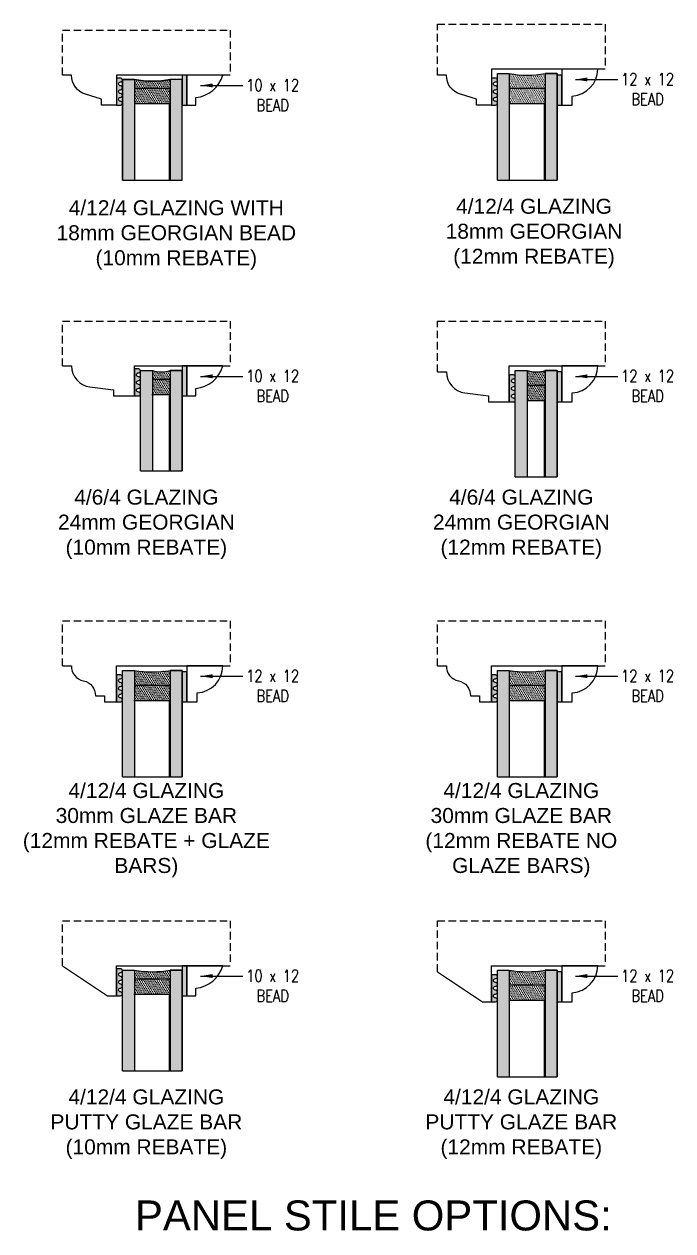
# Model space of a CAD drawing. Header units: millimetres. Extents: x 0 to 23312, y -3206 to 11448.
# Drawn here: x 3519.6 to 3736.2, y 10102.7 to 10505.2 of the extents above; entities that cross this region are included whole.
import ezdxf

# ---------------------------------------------------------------- set-up
doc = ezdxf.new("R2010")
doc.units = ezdxf.units.MM
doc.header["$LTSCALE"] = 10
doc.linetypes.add('HIDDEN', pattern=[0.375, 0.25, -0.125])
for name, color, linetype in [('02 - Notes & Text', 251, 'Continuous'), ('40 - Detail Outline', 142, 'Continuous'), ('41 - Detail', 7, 'Continuous')]:
    doc.layers.add(name, color=color, linetype=linetype)
doc.styles.add('1-2', font='romans.shx', dxfattribs={"width": 0.8, "height": 4})
doc.styles.add('1-20', font='romans.shx', dxfattribs={"width": 0.8, "height": 40})
doc.dimstyles.new('1-2', dxfattribs={"dimtxt": 4, "dimasz": 4, "dimexe": 4, "dimexo": 4, "dimgap": 4, "dimtad": 1, "dimdec": 0, "dimzin": 0, "dimdsep": 46, "dimtxsty": '1-2', "dimblk": 'OBLIQUE', "dimcen": 4, "dimdle": 4, "dimclrd": 251, "dimclre": 251, "dimclrt": 251, "dimadec": 0, "dimazin": 0, "dimtfac": 1, "dimtdec": 0, "dimtix": 1, "dimtmove": 1, "dimatfit": 3, "dimfxl": 1, "dimtolj": 1, "dimtzin": 0, "dimlwd": 25, "dimarcsym": 0})

# ---------------------------------------------------------------- blocks, each defined once
blk = doc.blocks.new('_Oblique')
at = {"color": 0, "linetype": 'ByBlock', "lineweight": -2}
blk.add_line((-0.5, -0.5), (0.5, 0.5), dxfattribs=at)

msp = doc.modelspace()

# ---------------------------------------------------------------- hatches: boundary and pattern name
at = {"layer": '41 - Detail'}
h = msp.add_hatch(color=253, dxfattribs=at)
edge = h.paths.add_edge_path()
edge.add_arc((3551.767611437346, 10483.94845284237), 0.6428571428696159, 270, 450)
edge.add_arc((3551.767611437346, 10485.2341671281), 0.642857142855064, 90, 270, ccw=False)
edge.add_arc((3551.767611437346, 10486.51988141381), 0.642857142855064, 270, 450)
edge.add_line((3551.767611437346, 10487.16273855666), (3550.410468580187, 10487.16273855666))
edge.add_line((3550.410468580187, 10487.16273855666), (3550.410468580187, 10478.16273855666))
edge.add_line((3550.410468580187, 10478.16273855666), (3551.767611437346, 10478.16273855666))
edge.add_arc((3551.767611437346, 10478.80559569952), 0.642857142855064, 270, 450)
edge.add_arc((3551.767611437346, 10480.09130998523), 0.642857142855064, 90, 270, ccw=False)
edge.add_arc((3551.767611437346, 10481.37702427094), 0.642857142855064, 270, 450)
edge.add_arc((3551.767611437346, 10482.66273855665), 0.642857142855064, 90, 270, ccw=False)
for points in [[(3572.410468580187, 10478.16273855669), (3573.910468580187, 10478.16273855669), (3573.910468580187, 10488.16273855669), (3572.410468580187, 10488.16273855669)], [(3675.559851269281, 10487.16273855666), (3675.559851269223, 10478.16273855666), (3676.916994126441, 10478.16273855666, 1), (3676.916994126441, 10479.44845284246, -1), (3676.916994126441, 10480.73416712814, 1), (3676.916994126441, 10482.01988141382, -1), (3676.916994126441, 10483.30559569962, 1), (3676.916994126441, 10484.5913099853, -1), (3676.916994126441, 10485.87702427098, 1), (3676.916994126441, 10487.16273855666)], [(3699.059851269281, 10488.16273855666), (3697.559851269281, 10488.16273855666), (3697.559851269281, 10478.16273855666), (3699.059851269223, 10478.16273855666)], [(3573.91046858007, 10391.16273855666), (3572.41046858007, 10391.16273855666), (3572.41046858007, 10381.16273855666), (3573.91046858007, 10381.16273855666)], [(3557.767611437172, 10388.87702427098, 1), (3557.767611437172, 10390.16273855666), (3556.41046858007, 10390.16273855666), (3556.41046858007, 10381.16273855666), (3557.767611437172, 10381.16273855666, 1), (3557.767611437172, 10382.44845284234, -1), (3557.767611437172, 10383.73416712814, 1), (3557.767611437172, 10385.01988141382, -1), (3557.767611437172, 10386.3055956995, 1), (3557.767611437172, 10387.5913099853, -1)], [(3681.55985126934, 10379.16273855666), (3682.916994126383, 10379.16273855666, 1), (3682.916994126383, 10380.44845284246, -1), (3682.916994126383, 10381.73416712814, 1), (3682.916994126383, 10383.01988141382, -1), (3682.916994126383, 10384.30559569962, 1), (3682.916994126383, 10385.5913099853, -1), (3682.916994126383, 10386.87702427098, 1), (3682.916994126383, 10388.16273855666), (3681.559851269281, 10388.16273855666)], [(3699.059851269223, 10389.16273855666), (3697.55985126934, 10389.16273855666), (3697.559851269223, 10379.16273855666), (3699.059851269223, 10379.16273855666)], [(3550.41046858007, 10279.16273855666), (3551.767611437172, 10279.16273855666, 1), (3551.767611437172, 10280.44845284234, -1), (3551.767611437172, 10281.73416712814, 1), (3551.767611437172, 10283.01988141382, -1), (3551.767611437172, 10284.3055956995, 1), (3551.767611437172, 10285.5913099853, -1), (3551.767611437172, 10286.87702427098, 1), (3551.767611437172, 10288.16273855666), (3550.410468580012, 10288.16273855666)], [(3573.91046858007, 10289.16273855666), (3572.41046858007, 10289.16273855666), (3572.41046858007, 10279.16273855666), (3573.910468580012, 10279.16273855666)], [(3676.916994126441, 10286.87702427098, 1), (3676.916994126441, 10288.16273855666), (3675.559851269223, 10288.16273855666), (3675.559851269223, 10279.16273855666), (3676.916994126441, 10279.16273855666, 1), (3676.916994126441, 10280.44845284246, -1), (3676.916994126441, 10281.73416712814, 1), (3676.916994126441, 10283.01988141382, -1), (3676.916994126441, 10284.30559569962, 1), (3676.916994126441, 10285.5913099853, -1)], [(3699.059851269281, 10289.16273855666), (3697.559851269281, 10289.16273855666), (3697.559851269281, 10279.16273855666), (3699.059851269223, 10279.16273855666)], [(3550.41046858007, 10181.16273855666), (3551.76761143723, 10181.16273855666, 1), (3551.76761143723, 10182.44845284234, -1), (3551.76761143723, 10183.73416712814, 1), (3551.76761143723, 10185.01988141382, -1), (3551.76761143723, 10186.3055956995, 1), (3551.76761143723, 10187.5913099853, -1), (3551.76761143723, 10188.87702427098, 1), (3551.76761143723, 10190.16273855666), (3550.410468580129, 10190.16273855666)], [(3573.91046858007, 10191.16273855666), (3572.41046858007, 10191.16273855666), (3572.41046858007, 10181.16273855666), (3573.91046858007, 10181.16273855666)], [(3675.559851269223, 10188.16273855666), (3675.559851269223, 10179.16273855666), (3676.916994126441, 10179.16273855666, 1), (3676.916994126441, 10180.44845284246, -1), (3676.916994126441, 10181.73416712814, 1), (3676.916994126441, 10183.01988141382, -1), (3676.916994126441, 10184.30559569962, 1), (3676.916994126441, 10185.5913099853, -1), (3676.916994126441, 10186.87702427098, 1), (3676.916994126441, 10188.16273855666)], [(3699.05985126934, 10189.16273855666), (3697.559851269281, 10189.16273855666), (3697.559851269281, 10179.16273855666), (3699.059851269223, 10179.16273855666)]]:
    msp.add_hatch(color=253, dxfattribs=at).paths.add_polyline_path(points)
h = msp.add_hatch(color=254, dxfattribs=at)
h.paths.add_polyline_path([(3697.559851269281, 10488.66273855666), (3693.559851269223, 10488.66273855666), (3693.55985126934, 10453.16273855678), (3697.559851269223, 10453.16273855678)])
h.paths.add_polyline_path([(3681.559851269281, 10483.66273855666), (3681.559851269223, 10478.66273855666), (3693.559851269223, 10478.66273855666), (3693.559851269398, 10483.66273855666)])
h.paths.add_polyline_path([(3681.559851269281, 10488.66273855666), (3681.55985126934, 10483.66273855666), (3693.559851269281, 10483.66273855666), (3693.559851269281, 10488.66273855667, -0.08333333333319162)])
h.paths.add_polyline_path([(3681.559851269223, 10488.66273855666), (3677.559851269281, 10488.66273855666), (3677.559851269281, 10453.16273855678), (3681.55985126934, 10453.16273855678)])
h = msp.add_hatch(dxfattribs=at)
h.set_pattern_fill('DOTS', color=251, scale=0.4, angle=-60.00000000000001, style=0)
h.set_pattern_definition([(299.9999999999999, (3681.559851269281, 10478.66273855666), (0.7086761314031186, 0.04253693429844063), [0, -0.635])])
h.paths.add_polyline_path([(3681.559851269223, 10483.66273855666), (3681.559851269223, 10478.66273855666), (3693.559851269223, 10478.66273855666), (3693.559851269398, 10483.66273855666)])
h.paths.add_polyline_path([(3693.559851269281, 10483.66273855666), (3693.559851269281, 10488.66273855667, -0.08333333333319162), (3681.559851269281, 10488.66273855667), (3681.559851269281, 10483.66273855666)])
h = msp.add_hatch(color=254, dxfattribs=at)
h.paths.add_polyline_path([(3568.410468580187, 10483.66273855666), (3556.410468580187, 10483.66273855666), (3556.410468580187, 10486.66273855666, 0.08333333333333724), (3568.410468580187, 10486.66273855666)])
h.paths.add_polyline_path([(3568.410468580187, 10478.66273855666), (3556.410468580187, 10478.66273855666), (3556.410468580187, 10483.66273855666), (3568.410468580187, 10483.66273855666)])
h.paths.add_polyline_path([(3568.410468580187, 10453.16273855666), (3572.410468580129, 10453.16273855666), (3572.410468580187, 10486.66273855666), (3568.410468580187, 10486.66273855666)])
h.paths.add_polyline_path([(3552.410468580245, 10453.16273855666), (3556.410468580187, 10453.16273855666), (3556.410468580187, 10486.66273855666), (3552.410468580187, 10486.66273855666)])
h = msp.add_hatch(dxfattribs=at)
h.set_pattern_fill('DOTS', color=251, scale=0.4, angle=-60.00000000000001, style=0)
h.set_pattern_definition([(299.9999999999999, (-10321.04418165715, 43303.40357485014), (0.7086761314031186, 0.0425369342984405), [0, -0.635])])
h.paths.add_polyline_path([(3568.410468580187, 10483.66273855665), (3568.410468580187, 10486.66273855666, -0.08333333333335005), (3556.410468580187, 10486.66273855666), (3556.410468580187, 10483.66273855666)])
h.paths.add_polyline_path([(3556.410468580187, 10483.66273855665), (3556.410468580187, 10478.66273855666), (3568.410468580187, 10478.66273855666), (3568.410468580187, 10483.66273855666)])
h = msp.add_hatch(color=254, dxfattribs=at)
h.paths.add_polyline_path([(3568.410468580129, 10356.16273855666), (3572.410468580012, 10356.16273855666), (3572.41046858007, 10389.66273855666), (3568.41046858007, 10389.66273855666)])
h.paths.add_polyline_path([(3562.410468580012, 10386.66273855666), (3562.41046858007, 10381.66273855666), (3568.410468580012, 10381.66273855666), (3568.41046858007, 10386.66273855666)])
h.paths.add_polyline_path([(3568.41046858007, 10386.66273855666), (3568.41046858007, 10389.66273855666, -0.1666666666656318), (3562.41046858007, 10389.66273855666), (3562.41046858007, 10386.66273855666)])
h.paths.add_polyline_path([(3558.41046858007, 10356.16273855666), (3562.41046858007, 10356.16273855666), (3562.410468580012, 10389.66273855666), (3558.41046858007, 10389.66273855666)])
h = msp.add_hatch(dxfattribs=at)
h.set_pattern_fill('DOTS', color=251, scale=0.4, angle=-60.00000000000001, style=0)
h.set_pattern_definition([(299.9999999999999, (3562.410468580012, 10381.66273855666), (0.7086761314031186, 0.04253693429844063), [0, -0.635])])
h.paths.add_polyline_path([(3562.410468580012, 10386.66273855666), (3562.410468580129, 10381.66273855666), (3568.410468580012, 10381.66273855666), (3568.41046858007, 10386.66273855666)])
h.paths.add_polyline_path([(3568.41046858007, 10386.66273855666), (3568.41046858007, 10389.66273855666, -0.1666666666656318), (3562.41046858007, 10389.66273855666), (3562.41046858007, 10386.66273855666)])
h = msp.add_hatch(color=254, dxfattribs=at)
h.paths.add_polyline_path([(3687.559851269281, 10389.66273855666), (3683.55985126934, 10389.66273855666), (3683.55985126934, 10354.16273855678), (3687.55985126934, 10354.16273855678)])
h.paths.add_polyline_path([(3687.559851269223, 10384.66273855666), (3687.559851269281, 10379.66273855666), (3693.559851269223, 10379.66273855666), (3693.559851269281, 10384.66273855666)])
h.paths.add_polyline_path([(3693.559851269223, 10384.66273855666), (3693.559851269281, 10389.66273855666, -0.1666666666656318), (3687.559851269281, 10389.66273855666), (3687.55985126934, 10384.66273855666)])
h.paths.add_polyline_path([(3693.559851269223, 10354.16273855678), (3697.559851269281, 10354.16273855678), (3697.559851269281, 10389.66273855666), (3693.559851269223, 10389.66273855666)])
h = msp.add_hatch(dxfattribs=at)
h.set_pattern_fill('DOTS', color=251, scale=0.4, angle=-60.00000000000001, style=0)
h.set_pattern_definition([(299.9999999999999, (3687.559851269281, 10379.66273855666), (0.7086761314031186, 0.04253693429844063), [0, -0.635])])
h.paths.add_polyline_path([(3687.559851269281, 10384.66273855666), (3687.559851269223, 10379.66273855666), (3693.559851269223, 10379.66273855666), (3693.559851269281, 10384.66273855666)])
h.paths.add_polyline_path([(3693.559851269223, 10384.66273855666), (3693.559851269281, 10389.66273855666, -0.1666666666656318), (3687.559851269281, 10389.66273855666), (3687.55985126934, 10384.66273855666)])
h = msp.add_hatch(color=254, dxfattribs=at)
h.paths.add_polyline_path([(3568.41046858007, 10254.16273855666), (3572.41046858007, 10254.16273855666), (3572.41046858007, 10289.66273855666), (3568.41046858007, 10289.66273855666)])
h.paths.add_polyline_path([(3556.41046858007, 10284.66273855666), (3556.410468580012, 10279.66273855666), (3568.410468580012, 10279.66273855666), (3568.410468580012, 10284.66273855666)])
h.paths.add_polyline_path([(3556.41046858007, 10289.66273855667), (3556.41046858007, 10284.66273855666), (3568.41046858007, 10284.66273855666), (3568.41046858007, 10289.66273855667, -0.08333333333319162)])
h.paths.add_polyline_path([(3552.41046858007, 10254.16273855666), (3556.41046858007, 10254.16273855666), (3556.41046858007, 10289.66273855666), (3552.41046858007, 10289.66273855666)])
h = msp.add_hatch(dxfattribs=at)
h.set_pattern_fill('DOTS', color=251, scale=0.4, angle=-60.00000000000001, style=0)
h.set_pattern_definition([(299.9999999999999, (3556.410468580012, 10279.66273855666), (0.7086761314031186, 0.04253693429844063), [0, -0.635])])
h.paths.add_polyline_path([(3568.41046858007, 10279.66273855666), (3568.410468580012, 10284.66273855666), (3556.41046858007, 10284.66273855666), (3556.410468580012, 10279.66273855666)])
h.paths.add_polyline_path([(3568.41046858007, 10284.66273855666), (3568.41046858007, 10289.66273855667, -0.08333333333319162), (3556.41046858007, 10289.66273855667), (3556.41046858007, 10284.66273855666)])
h = msp.add_hatch(color=254, dxfattribs=at)
h.paths.add_polyline_path([(3693.559851269281, 10254.16273855678), (3697.559851269281, 10254.16273855678), (3697.559851269281, 10289.66273855666), (3693.559851269223, 10289.66273855666)])
h.paths.add_polyline_path([(3681.559851269281, 10284.66273855666), (3681.559851269223, 10279.66273855666), (3693.559851269223, 10279.66273855666), (3693.559851269223, 10284.66273855666)])
h.paths.add_polyline_path([(3693.559851269281, 10284.66273855666), (3693.559851269281, 10289.66273855667, -0.08333333333319162), (3681.559851269281, 10289.66273855667), (3681.559851269281, 10284.66273855666)])
h.paths.add_polyline_path([(3681.55985126934, 10289.66273855666), (3677.559851269281, 10289.66273855666), (3677.559851269281, 10254.16273855678), (3681.55985126934, 10254.16273855678)])
h = msp.add_hatch(dxfattribs=at)
h.set_pattern_fill('DOTS', color=251, scale=0.4, angle=-60.00000000000001, style=0)
h.set_pattern_definition([(299.9999999999999, (3681.559851269281, 10279.66273855666), (0.7086761314031186, 0.04253693429844063), [0, -0.635])])
h.paths.add_polyline_path([(3693.559851269223, 10279.66273855666), (3693.559851269223, 10284.66273855666), (3681.559851269281, 10284.66273855666), (3681.559851269223, 10279.66273855666)])
h.paths.add_polyline_path([(3693.559851269223, 10284.66273855666), (3693.559851269281, 10289.66273855667, -0.08333333333319162), (3681.559851269281, 10289.66273855667), (3681.559851269281, 10284.66273855666)])
h = msp.add_hatch(color=254, dxfattribs=at)
h.paths.add_polyline_path([(3556.410468580129, 10189.66273855666), (3552.410468580012, 10189.66273855666), (3552.41046858007, 10156.16273855666), (3556.410468579954, 10156.16273855666)])
h.paths.add_polyline_path([(3556.41046858007, 10186.66273855666), (3556.41046858007, 10181.66273855666), (3568.41046858007, 10181.66273855666), (3568.41046858007, 10186.66273855666)])
h.paths.add_polyline_path([(3556.41046858007, 10189.66273855667), (3556.41046858007, 10186.66273855666), (3568.410468580012, 10186.66273855666), (3568.41046858007, 10189.66273855667, -0.0833333333332218)])
h.paths.add_polyline_path([(3572.410468580129, 10189.66273855666), (3568.410468580012, 10189.66273855666), (3568.41046858007, 10156.16273855666), (3572.410468580012, 10156.16273855666)])
h = msp.add_hatch(dxfattribs=at)
h.set_pattern_fill('DOTS', color=251, scale=0.4, angle=-60.00000000000001, style=0)
h.set_pattern_definition([(299.9999999999999, (3556.41046858007, 10181.66273855666), (0.7086761314031186, 0.04253693429844063), [0, -0.635])])
h.paths.add_polyline_path([(3568.41046858007, 10181.66273855666), (3568.41046858007, 10186.66273855666), (3556.41046858007, 10186.66273855666), (3556.41046858007, 10181.66273855666)])
h.paths.add_polyline_path([(3568.41046858007, 10186.66273855666), (3568.41046858007, 10189.66273855667, -0.0833333333332218), (3556.41046858007, 10189.66273855667), (3556.41046858007, 10186.66273855666)])
h = msp.add_hatch(color=254, dxfattribs=at)
h.paths.add_polyline_path([(3677.559851269223, 10154.16273855678), (3681.559851269281, 10154.16273855678), (3681.55985126934, 10189.66273855666), (3677.559851269281, 10189.66273855666)])
h.paths.add_polyline_path([(3681.559851269223, 10184.66273855666), (3681.559851269281, 10179.66273855666), (3693.559851269223, 10179.66273855666), (3693.559851269281, 10184.66273855666)])
h.paths.add_polyline_path([(3693.559851269165, 10184.66273855666), (3693.559851269281, 10189.66273855667, -0.08333333333319162), (3681.559851269281, 10189.66273855667), (3681.559851269281, 10184.66273855666)])
h.paths.add_polyline_path([(3693.559851269281, 10154.16273855678), (3697.559851269281, 10154.16273855678), (3697.559851269281, 10189.66273855666), (3693.559851269223, 10189.66273855666)])
h = msp.add_hatch(dxfattribs=at)
h.set_pattern_fill('DOTS', color=251, scale=0.4, angle=-60.00000000000001, style=0)
h.set_pattern_definition([(299.9999999999999, (3681.559851269223, 10179.66273855666), (0.7086761314031186, 0.04253693429844063), [0, -0.635])])
h.paths.add_polyline_path([(3681.559851269223, 10184.66273855666), (3681.559851269281, 10179.66273855666), (3693.559851269223, 10179.66273855666), (3693.559851269281, 10184.66273855666)])
h.paths.add_polyline_path([(3681.559851269281, 10189.66273855667), (3681.559851269281, 10184.66273855666), (3693.559851269223, 10184.66273855666), (3693.559851269281, 10189.66273855667, -0.08333333333319162)])

# ---------------------------------------------------------------- linework, layer by layer
at = {"color": 252}
for p, q in [((3558.41046858007, 10356.16273855666), (3572.41046858007, 10356.16273855666)), ((3683.559851269281, 10354.16273855678), (3697.559851269281, 10354.16273855678)), ((3552.41046858007, 10254.16273855666), (3572.41046858007, 10254.16273855666)), ((3677.559851269281, 10254.16273855678), (3697.559851269281, 10254.16273855678)), ((3552.41046858007, 10156.16273855666), (3572.41046858007, 10156.16273855666)), ((3677.559851269281, 10154.16273855678), (3697.559851269281, 10154.16273855678))]:
    msp.add_line(p, q, dxfattribs=at)
for points in [[(3551.767611437346, 10483.3055956995), (3551.767611437346, 10483.3055956995, 1), (3551.767611437346, 10484.59130998524), (3551.767611437346, 10484.59130998524, -0.9999999999999997), (3551.767611437346, 10485.87702427095), (3551.767611437346, 10485.87702427095, 1), (3551.767611437346, 10487.16273855666), (3550.410468580187, 10487.16273855666), (3550.410468580187, 10478.16273855666), (3551.767611437346, 10478.16273855666, 0.9999999999999999), (3551.767611437346, 10479.44845284237), (3551.767611437346, 10479.44845284237, -0.9999999999999999), (3551.767611437346, 10480.73416712808), (3551.767611437346, 10480.73416712808, 1), (3551.767611437346, 10482.01988141379), (3551.767611437346, 10482.01988141379, -0.9999999999999997)], [(3676.916994126441, 10483.30559569962), (3676.916994126441, 10483.30559569962, 1), (3676.916994126441, 10484.5913099853), (3676.916994126441, 10484.5913099853, -0.9999999999999997), (3676.916994126441, 10485.87702427098), (3676.916994126441, 10485.87702427098, 1), (3676.916994126441, 10487.16273855666), (3675.559851269281, 10487.16273855666), (3675.559851269281, 10478.16273855666), (3676.916994126441, 10478.16273855666, 0.9999999999999999), (3676.916994126441, 10479.44845284246), (3676.916994126441, 10479.44845284246, -0.9999999999999999), (3676.916994126441, 10480.73416712814), (3676.916994126441, 10480.73416712814, 1), (3676.916994126441, 10482.01988141382), (3676.916994126441, 10482.01988141382, -0.9999999999999997)], [(3557.767611437172, 10386.3055956995), (3557.767611437172, 10386.3055956995, 1), (3557.767611437172, 10387.5913099853), (3557.767611437172, 10387.5913099853, -0.9999999999999997), (3557.767611437172, 10388.87702427098), (3557.767611437172, 10388.87702427098, 1), (3557.767611437172, 10390.16273855666), (3556.41046858007, 10390.16273855666), (3556.41046858007, 10381.16273855666), (3557.767611437172, 10381.16273855666, 0.9999999999999999), (3557.767611437172, 10382.44845284234), (3557.767611437172, 10382.44845284234, -0.9999999999999999), (3557.767611437172, 10383.73416712814), (3557.767611437172, 10383.73416712814, 1), (3557.767611437172, 10385.01988141382), (3557.767611437172, 10385.01988141382, -0.9999999999999997)], [(3682.916994126383, 10384.30559569962), (3682.916994126383, 10384.30559569962, 1), (3682.916994126383, 10385.5913099853), (3682.916994126383, 10385.5913099853, -0.9999999999999997), (3682.916994126383, 10386.87702427098), (3682.916994126383, 10386.87702427098, 1), (3682.916994126383, 10388.16273855666), (3681.559851269281, 10388.16273855666), (3681.559851269281, 10379.16273855666), (3682.916994126383, 10379.16273855666, 0.9999999999999999), (3682.916994126383, 10380.44845284246), (3682.916994126383, 10380.44845284246, -0.9999999999999999), (3682.916994126383, 10381.73416712814), (3682.916994126383, 10381.73416712814, 1), (3682.916994126383, 10383.01988141382), (3682.916994126383, 10383.01988141382, -0.9999999999999997)], [(3551.767611437172, 10284.3055956995), (3551.767611437172, 10284.3055956995, 1), (3551.767611437172, 10285.5913099853), (3551.767611437172, 10285.5913099853, -0.9999999999999997), (3551.767611437172, 10286.87702427098), (3551.767611437172, 10286.87702427098, 1), (3551.767611437172, 10288.16273855666), (3550.41046858007, 10288.16273855666), (3550.41046858007, 10279.16273855666), (3551.767611437172, 10279.16273855666, 0.9999999999999999), (3551.767611437172, 10280.44845284234), (3551.767611437172, 10280.44845284234, -0.9999999999999999), (3551.767611437172, 10281.73416712814), (3551.767611437172, 10281.73416712814, 1), (3551.767611437172, 10283.01988141382), (3551.767611437172, 10283.01988141382, -0.9999999999999997)], [(3676.916994126441, 10284.30559569962), (3676.916994126441, 10284.30559569962, 1), (3676.916994126441, 10285.5913099853), (3676.916994126441, 10285.5913099853, -0.9999999999999997), (3676.916994126441, 10286.87702427098), (3676.916994126441, 10286.87702427098, 1), (3676.916994126441, 10288.16273855666), (3675.559851269281, 10288.16273855666), (3675.559851269281, 10279.16273855666), (3676.916994126441, 10279.16273855666, 0.9999999999999999), (3676.916994126441, 10280.44845284246), (3676.916994126441, 10280.44845284246, -0.9999999999999999), (3676.916994126441, 10281.73416712814), (3676.916994126441, 10281.73416712814, 1), (3676.916994126441, 10283.01988141382), (3676.916994126441, 10283.01988141382, -0.9999999999999997)], [(3551.76761143723, 10186.3055956995), (3551.76761143723, 10186.3055956995, 1), (3551.76761143723, 10187.5913099853), (3551.76761143723, 10187.5913099853, -0.9999999999999997), (3551.76761143723, 10188.87702427098), (3551.76761143723, 10188.87702427098, 1), (3551.76761143723, 10190.16273855666), (3550.41046858007, 10190.16273855666), (3550.41046858007, 10181.16273855666), (3551.76761143723, 10181.16273855666, 0.9999999999999999), (3551.76761143723, 10182.44845284234), (3551.76761143723, 10182.44845284234, -0.9999999999999999), (3551.76761143723, 10183.73416712814), (3551.76761143723, 10183.73416712814, 1), (3551.76761143723, 10185.01988141382), (3551.76761143723, 10185.01988141382, -0.9999999999999997)], [(3676.916994126441, 10184.30559569962), (3676.916994126441, 10184.30559569962, 1), (3676.916994126441, 10185.5913099853), (3676.916994126441, 10185.5913099853, -0.9999999999999997), (3676.916994126441, 10186.87702427098), (3676.916994126441, 10186.87702427098, 1), (3676.916994126441, 10188.16273855666), (3675.559851269281, 10188.16273855666), (3675.559851269281, 10179.16273855666), (3676.916994126441, 10179.16273855666, 0.9999999999999999), (3676.916994126441, 10180.44845284246), (3676.916994126441, 10180.44845284246, -0.9999999999999999), (3676.916994126441, 10181.73416712814), (3676.916994126441, 10181.73416712814, 1), (3676.916994126441, 10183.01988141382), (3676.916994126441, 10183.01988141382, -0.9999999999999997)]]:
    msp.add_lwpolyline(points, format="xyb", close=True, dxfattribs=at)
for points in [[(3572.410468580187, 10488.16273855669), (3572.410468580187, 10478.16273855669), (3573.910468580187, 10478.16273855669), (3573.910468580187, 10488.16273855669)], [(3697.559851269281, 10488.16273855666), (3697.559851269281, 10478.16273855666), (3699.059851269281, 10478.16273855666), (3699.059851269281, 10488.16273855666)], [(3556.410468580187, 10478.66273855666), (3568.410468580187, 10478.66273855666), (3568.410468580187, 10483.66273855666), (3556.410468580187, 10483.66273855666)], [(3681.559851269281, 10478.66273855666), (3693.559851269281, 10478.66273855666), (3693.559851269281, 10483.66273855666), (3681.559851269281, 10483.66273855666)], [(3572.41046858007, 10391.16273855666), (3572.41046858007, 10381.16273855666), (3573.91046858007, 10381.16273855666), (3573.91046858007, 10391.16273855666)], [(3562.41046858007, 10381.66273855666), (3568.41046858007, 10381.66273855666), (3568.41046858007, 10386.66273855666), (3562.41046858007, 10386.66273855666)], [(3697.559851269281, 10389.16273855666), (3697.559851269281, 10379.16273855666), (3699.059851269281, 10379.16273855666), (3699.059851269281, 10389.16273855666)], [(3687.559851269281, 10379.66273855666), (3693.559851269281, 10379.66273855666), (3693.559851269281, 10384.66273855666), (3687.559851269281, 10384.66273855666)], [(3572.41046858007, 10289.16273855666), (3572.41046858007, 10279.16273855666), (3573.91046858007, 10279.16273855666), (3573.91046858007, 10289.16273855666)], [(3697.559851269281, 10289.16273855666), (3697.559851269281, 10279.16273855666), (3699.059851269281, 10279.16273855666), (3699.059851269281, 10289.16273855666)], [(3556.41046858007, 10279.66273855666), (3568.41046858007, 10279.66273855666), (3568.41046858007, 10284.66273855666), (3556.41046858007, 10284.66273855666)], [(3681.559851269281, 10279.66273855666), (3693.559851269281, 10279.66273855666), (3693.559851269281, 10284.66273855666), (3681.559851269281, 10284.66273855666)], [(3572.41046858007, 10191.16273855666), (3572.41046858007, 10181.16273855666), (3573.91046858007, 10181.16273855666), (3573.91046858007, 10191.16273855666)], [(3556.41046858007, 10181.66273855666), (3568.41046858007, 10181.66273855666), (3568.41046858007, 10186.66273855666), (3556.41046858007, 10186.66273855666)], [(3697.559851269281, 10189.16273855666), (3697.559851269281, 10179.16273855666), (3699.059851269281, 10179.16273855666), (3699.059851269281, 10189.16273855666)], [(3681.559851269281, 10179.66273855666), (3693.559851269281, 10179.66273855666), (3693.559851269281, 10184.66273855666), (3681.559851269281, 10184.66273855666)]]:
    msp.add_lwpolyline(points, close=True, dxfattribs=at)
for points in [[(3677.559851269281, 10453.16273855678), (3677.559851269281, 10488.66273855666), (3681.559851269281, 10488.66273855666), (3681.559851269281, 10453.16273855678)], [(3697.559851269281, 10453.16273855678), (3697.559851269281, 10488.66273855666), (3693.559851269281, 10488.66273855666), (3693.559851269281, 10453.16273855678)], [(3552.410468580187, 10453.16273855665), (3552.410468580187, 10486.66273855666), (3556.410468580187, 10486.66273855666), (3556.410468580187, 10453.16273855665)], [(3572.410468580187, 10453.16273855665), (3572.410468580187, 10486.66273855666), (3568.410468580187, 10486.66273855666), (3568.410468580187, 10453.16273855665)], [(3558.41046858007, 10356.16273855666), (3558.41046858007, 10389.66273855666), (3562.41046858007, 10389.66273855666), (3562.41046858007, 10356.16273855666)], [(3572.41046858007, 10356.16273855666), (3572.41046858007, 10389.66273855666), (3568.41046858007, 10389.66273855666), (3568.41046858007, 10356.16273855666)], [(3683.559851269281, 10354.16273855678), (3683.559851269281, 10389.66273855666), (3687.559851269281, 10389.66273855666), (3687.559851269281, 10354.16273855678)], [(3697.559851269281, 10354.16273855678), (3697.559851269281, 10389.66273855666), (3693.559851269281, 10389.66273855666), (3693.559851269281, 10354.16273855678)], [(3552.41046858007, 10254.16273855666), (3552.41046858007, 10289.66273855666), (3556.41046858007, 10289.66273855666), (3556.41046858007, 10254.16273855666)], [(3572.41046858007, 10254.16273855666), (3572.41046858007, 10289.66273855666), (3568.41046858007, 10289.66273855666), (3568.41046858007, 10254.16273855666)], [(3677.559851269281, 10254.16273855678), (3677.559851269281, 10289.66273855666), (3681.559851269281, 10289.66273855666), (3681.559851269281, 10254.16273855678)], [(3697.559851269281, 10254.16273855678), (3697.559851269281, 10289.66273855666), (3693.559851269281, 10289.66273855666), (3693.559851269281, 10254.16273855678)], [(3552.41046858007, 10156.16273855666), (3552.41046858007, 10189.66273855666), (3556.41046858007, 10189.66273855666), (3556.41046858007, 10156.16273855666)], [(3572.41046858007, 10156.16273855666), (3572.41046858007, 10189.66273855666), (3568.41046858007, 10189.66273855666), (3568.41046858007, 10156.16273855666)], [(3677.559851269281, 10154.16273855678), (3677.559851269281, 10189.66273855666), (3681.559851269281, 10189.66273855666), (3681.559851269281, 10154.16273855678)], [(3697.559851269281, 10154.16273855678), (3697.559851269281, 10189.66273855666), (3693.559851269281, 10189.66273855666), (3693.559851269281, 10154.16273855678)]]:
    msp.add_lwpolyline(points, dxfattribs=at)
msp.add_lwpolyline([(3572.410468580187, 10453.16273855665), (3572.410468580187, 10486.66273855666), (3568.410468580187, 10486.66273855666, -0.08333333333333724), (3556.410468580187, 10486.66273855666), (3552.410468580187, 10486.66273855666), (3552.410468580187, 10453.16273855665)], format="xyb")
for centre, radius, start, end in [((3687.559851269281, 10524.41273855666), 36.24999999998916, 260.4727166205287, 279.5272833794712), ((3562.410468580187, 10522.41273855666), 36.24999999998916, 260.4727166171791, 279.5272833828208), ((3565.41046858007, 10398.41273855666), 9.25000000000344, 251.0753555841946, 288.9246444158055), ((3690.559851269281, 10398.41273855666), 9.249999999996412, 251.0753555841946, 288.9246444158055), ((3562.41046858007, 10325.41273855666), 36.24999999998916, 260.4727166205287, 279.5272833794712), ((3687.559851269281, 10325.41273855666), 36.24999999998916, 260.4727166205287, 279.5272833794712), ((3562.41046858007, 10225.41273855666), 36.24999999998916, 260.4727166205287, 279.5272833794712), ((3687.559851269281, 10225.41273855666), 36.24999999998916, 260.4727166205287, 279.5272833794712)]:
    msp.add_arc(centre, radius, start, end, dxfattribs=at)
at = {"layer": '40 - Detail Outline', "color": 251}
msp.add_line((3552.410468580187, 10453.16273855665), (3572.410468580187, 10453.16273855665), dxfattribs=at)
at = {"layer": '40 - Detail Outline', "color": 251, "linetype": 'HIDDEN'}
for points in [[(3532.410468580012, 10488.16273855669), (3532.410468580012, 10503.16273855669), (3588.410468580012, 10503.16273855669), (3588.410468580012, 10488.16273855669)], [(3657.559851269281, 10488.16273855678), (3657.559851269281, 10505.16273855678), (3713.559851269281, 10505.16273855678), (3713.559851269281, 10490.16273855678)], [(3532.41046858007, 10391.16273855666), (3532.41046858007, 10406.16273855666), (3588.41046858007, 10406.16273855666), (3588.41046858007, 10391.16273855666)], [(3657.559851269281, 10389.16273855666), (3657.559851269281, 10406.16273855666), (3713.559851269281, 10406.16273855666), (3713.559851269281, 10391.16273855666)], [(3532.41046858007, 10291.16273855666), (3532.41046858007, 10306.16273855666), (3588.41046858007, 10306.16273855666), (3588.41046858007, 10291.16273855666)], [(3657.559851269281, 10291.16273855666), (3657.559851269281, 10306.16273855666), (3713.559851269281, 10306.16273855666), (3713.559851269281, 10291.16273855666)], [(3532.41046858007, 10191.16273855666), (3532.41046858007, 10206.16273855666), (3588.41046858007, 10206.16273855666), (3588.41046858007, 10191.16273855666)], [(3657.559851269281, 10189.16273855666), (3657.559851269281, 10206.16273855666), (3713.559851269281, 10206.16273855666), (3713.559851269281, 10191.16273855666)]]:
    msp.add_lwpolyline(points, dxfattribs=at)
at = {"layer": '40 - Detail Outline'}
for points in [[(3588.410468580187, 10488.16273855669), (3550.410468580187, 10488.16273855666), (3550.410468580187, 10478.16273855666), (3545.410468580187, 10478.16273855666), (3545.410468580187, 10480.16273855669), (3540.137699032421, 10481.77453919431, -0.329762411805974), (3535.410468580187, 10488.16273855666), (3532.410468580187, 10488.16273855669)], [(3713.559851269281, 10490.16273855678), (3675.559851269281, 10490.16273855666), (3675.559851269281, 10478.16273855666), (3670.559851269281, 10478.16273855666), (3670.559851269281, 10480.16273855678), (3665.287081721515, 10481.77453919434, -0.329762411805974), (3660.559851269281, 10488.16273855666), (3657.559851269281, 10488.16273855678)], [(3532.41046858007, 10391.16273855666), (3535.41046858007, 10391.16273855666, 0.377295718923303), (3541.562845308668, 10384.17011583961), (3549.41046858007, 10383.16273855666), (3549.41046858007, 10381.16273855666), (3556.41046858007, 10381.16273855666), (3556.41046858007, 10391.16273855666), (3588.41046858007, 10391.16273855666)], [(3657.559851269281, 10389.16273855666), (3660.559851269281, 10389.16273855666, 0.377295718923303), (3666.712227997879, 10382.17011583973), (3674.559851269281, 10381.16273855666), (3674.559851269281, 10379.16273855666), (3681.559851269281, 10379.16273855666), (3681.559851269281, 10391.16273855666), (3713.559851269281, 10391.16273855666)], [(3532.41046858007, 10291.16273855666), (3535.41046858007, 10291.16273855666, 0.3699776875574834), (3539.410487585686, 10286.16274493436), (3539.410487585686, 10286.16274493436, -0.3699843640247206), (3543.41046858007, 10281.16273855666), (3546.41046858007, 10281.16273855666), (3546.41046858007, 10279.16273855666), (3550.41046858007, 10279.16273855666), (3550.41046858007, 10291.16273855666), (3588.41046858007, 10291.16273855666), (3588.41046858007, 10291.16273855666)], [(3657.559851269281, 10291.16273855666), (3660.559851269281, 10291.16273855666, 0.3699776875574834), (3664.559870274898, 10286.16274493447), (3664.559870274898, 10286.16274493447, -0.3699843640247206), (3668.559851269281, 10281.16273855666), (3671.559851269281, 10281.16273855666), (3671.559851269281, 10279.16273855666), (3675.559851269281, 10279.16273855666), (3675.559851269281, 10291.16273855666), (3713.559851269281, 10291.16273855666), (3713.559851269281, 10291.16273855666)]]:
    msp.add_lwpolyline(points, format="xyb", dxfattribs=at)
for points in [[(3585.910468580187, 10488.16273855669), (3573.910468580187, 10488.16273855669), (3573.910468580187, 10478.16273855669), (3576.910468580187, 10478.16273855669), (3576.910468580187, 10480.66273855669, 0.3048622080191061)], [(3711.059851269281, 10490.16273855678), (3699.059851269281, 10490.16273855678), (3699.059851269281, 10478.16273855678), (3702.559851269281, 10478.16273855678), (3702.559851269281, 10481.16273855678, 0.3950154367906956)], [(3585.91046858007, 10391.16273855666), (3573.91046858007, 10391.16273855666), (3573.91046858007, 10381.16273855666), (3576.91046858007, 10381.16273855666), (3576.91046858007, 10383.66273855666, 0.3048622080191061)], [(3711.059851269281, 10391.16273855678), (3699.059851269281, 10391.16273855678), (3699.059851269281, 10379.16273855678), (3702.559851269281, 10379.16273855678), (3702.559851269281, 10382.16273855678, 0.3950154367906956)], [(3585.91046858007, 10291.16273855666), (3573.91046858007, 10291.16273855666), (3573.91046858007, 10279.16273855666), (3577.41046858007, 10279.16273855666), (3577.41046858007, 10282.16273855666, 0.3950154367906956)], [(3711.059851269281, 10291.16273855666), (3699.059851269281, 10291.16273855666), (3699.059851269281, 10279.16273855666), (3702.559851269281, 10279.16273855666), (3702.559851269281, 10282.16273855666, 0.3950154367906956)], [(3585.91046858007, 10191.16273855666), (3573.91046858007, 10191.16273855666), (3573.91046858007, 10181.16273855666), (3576.91046858007, 10181.16273855666), (3576.91046858007, 10183.66273855666, 0.3048622080191061)], [(3711.059851269281, 10191.16273855678), (3699.059851269281, 10191.16273855678), (3699.059851269281, 10179.16273855678), (3702.559851269281, 10179.16273855678), (3702.559851269281, 10182.16273855678, 0.3950154367906956)]]:
    msp.add_lwpolyline(points, format="xyb", close=True, dxfattribs=at)
at = {"layer": '40 - Detail Outline', "color": 7}
for points in [[(3677.559851269281, 10453.16273855678), (3677.559851269281, 10488.66273855666), (3681.559851270795, 10488.66273855642, 0.08333333331190967), (3693.559851267768, 10488.66273855642), (3697.559851269281, 10488.66273855666), (3697.559851269281, 10453.16273855678)], [(3558.41046858007, 10356.16273855666), (3558.41046858007, 10389.66273855666), (3562.410468580012, 10389.66273855667, 0.1666666666651372), (3568.410468580129, 10389.66273855667), (3572.41046858007, 10389.66273855666), (3572.41046858007, 10356.16273855666)], [(3683.559851269281, 10354.16273855678), (3683.559851269281, 10389.66273855666), (3687.559851269223, 10389.66273855668, 0.1666666666714299), (3693.55985126934, 10389.66273855668), (3697.559851269281, 10389.66273855666), (3697.559851269281, 10354.16273855678)], [(3552.41046858007, 10254.16273855666), (3552.41046858007, 10289.66273855666), (3556.41046858007, 10289.66273855666, 0.0833333333217206), (3568.410468578557, 10289.66273855642), (3572.41046858007, 10289.66273855666), (3572.41046858007, 10254.16273855666)], [(3677.559851269281, 10254.16273855678), (3677.559851269281, 10289.66273855666), (3681.559851269281, 10289.66273855666, 0.0833333333217206), (3693.559851267768, 10289.66273855642), (3697.559851269281, 10289.66273855666), (3697.559851269281, 10254.16273855678)], [(3552.41046858007, 10156.16273855666), (3552.41046858007, 10189.66273855666), (3556.41046858007, 10189.66273855666, 0.0833333333217206), (3568.410468578557, 10189.66273855642), (3572.41046858007, 10189.66273855666), (3572.41046858007, 10156.16273855666)], [(3677.559851269281, 10154.16273855678), (3677.559851269281, 10189.66273855666), (3681.559851269281, 10189.66273855666, 0.0833333333217206), (3693.559851267768, 10189.66273855642), (3697.559851269281, 10189.66273855666), (3697.559851269281, 10154.16273855678)]]:
    msp.add_lwpolyline(points, format="xyb", dxfattribs=at)
at = {"layer": '40 - Detail Outline'}
for points in [[(3532.41046858007, 10191.16273855666), (3547.41046858007, 10181.16273855666), (3550.41046858007, 10181.16273855666), (3550.41046858007, 10191.16273855666), (3588.41046858007, 10191.16273855666)], [(3657.559851269281, 10189.16273855666), (3672.559851269281, 10179.16273855666), (3675.559851269281, 10179.16273855666), (3675.559851269281, 10191.16273855666), (3713.559851269281, 10191.16273855666)]]:
    msp.add_lwpolyline(points, dxfattribs=at)
at = {"layer": '41 - Detail', "color": 251}
msp.add_line((3677.559851269281, 10453.16273855678), (3697.559851269281, 10453.16273855678), dxfattribs=at)
at = {"layer": '41 - Detail', "color": 3, "linetype": 'HIDDEN', "const_width": 0.5}
for points in [[(3568.160468580187, 10478.66273855666), (3568.160468580187, 10453.16273855665)], [(3693.309851269281, 10478.66273855666), (3693.309851269281, 10453.16273855665)], [(3568.16046858007, 10381.66273855666), (3568.16046858007, 10356.16273855666)], [(3693.309851269281, 10379.66273855666), (3693.309851269281, 10354.16273855665)], [(3568.16046858007, 10279.66273855666), (3568.16046858007, 10254.16273855665)], [(3693.309851269281, 10279.66273855666), (3693.309851269281, 10254.16273855665)], [(3568.16046858007, 10181.66273855666), (3568.16046858007, 10156.16273855665)], [(3693.309851269281, 10179.66273855666), (3693.309851269281, 10154.16273855665)]]:
    msp.add_lwpolyline(points, dxfattribs=at)

# ---------------------------------------------------------------- texts
at = {"color": 3, "char_height": 5, "width": 83.40716613384774, "attachment_point": 5, "style": '1-2'}
for s, insert in [('\\pxt9;{\\fArial|b0|i0|c0|p34;\\W1;4/12/4 GLAZING\\P18mm GEORGIAN\\P(12mm REBATE)}', (3689.8043073812, 10435.34234341828)), ('\\pxt9;{\\fArial|b0|i0|c0|p34;\\W1;4/12/4 GLAZING WITH\\P18mm GEORGIAN BEAD\\P(10mm REBATE)}', (3570.410468580129, 10434.84830799766)), ('\\pxt9;{\\fArial|b0|i0|c0|p34;\\W1;4/6/4 GLAZING\\P24mm GEORGIAN\\P(10mm REBATE)}', (3560.41046858007, 10338.34234341828)), ('\\pxt9;{\\fArial|b0|i0|c0|p34;\\W1;4/6/4 GLAZING\\P24mm GEORGIAN\\P(12mm REBATE)}', (3685.559851269281, 10338.34234341828)), ('\\pxt9;{\\fArial|b0|i0|c0|p34;\\W1;4/12/4 GLAZING\\P30mm GLAZE BAR\\P(12mm REBATE + GLAZE BARS)}', (3560.41046858007, 10236.34234341828)), ('\\pxt9;{\\fArial|b0|i0|c0|p34;\\W1;4/12/4 GLAZING\\P30mm GLAZE BAR\\P(12mm REBATE NO GLAZE BARS)}', (3685.559851269281, 10236.34234341828)), ('\\pxt9;{\\fArial|b0|i0|c0|p34;\\W1;4/12/4 GLAZING\\PPUTTY GLAZE BAR\\P(10mm REBATE)}', (3560.41046858007, 10138.34234341828)), ('\\pxt9;{\\fArial|b0|i0|c0|p34;\\W1;4/12/4 GLAZING\\PPUTTY GLAZE BAR\\P(12mm REBATE)}', (3685.559851269281, 10138.34234341828))]:
    msp.add_mtext(s, dxfattribs=dict(at, insert=insert))
at = {"layer": '02 - Notes & Text', "color": 251, "char_height": 4, "attachment_point": 5, "style": '1-2'}
for s, insert in [('12 x 12\\PBEAD', (3727.721612279056, 10483.49261656212)), ('10 x 12\\PBEAD', (3602.572229589961, 10481.49261656203)), ('10 x 12\\PBEAD', (3602.572229589845, 10384.49261656201)), ('12 x 12\\PBEAD', (3727.721612279056, 10384.49261656201)), ('12 x 12\\PBEAD', (3602.572229589845, 10284.49261656201)), ('12 x 12\\PBEAD', (3727.721612279056, 10284.49261656201)), ('10 x 12\\PBEAD', (3602.572229589845, 10184.49261656201)), ('12 x 12\\PBEAD', (3727.721612279056, 10184.49261656201))]:
    msp.add_mtext(s, dxfattribs=dict(at, insert=insert))
at = {"layer": '41 - Detail', "color": 3, "insert": (3636.180776833426, 10107.81644653774), "char_height": 10, "attachment_point": 5, "style": '1-20'}
msp.add_mtext('\\A1;{\\fArial|b0|i0|c0|p34;\\W1;PANEL STILE OPTIONS:}', dxfattribs=at)

# ---------------------------------------------------------------- leaders
at = {"color": 3}
for points in [[(3703.65453297137, 10486.71100973472), (3717.768688546363, 10486.71100973472)], [(3578.505150282275, 10484.71100973464), (3592.619305857268, 10484.71100973464)], [(3578.505150282159, 10387.71100973461), (3592.619305857152, 10387.71100973461)], [(3703.65453297137, 10387.71100973461), (3717.768688546363, 10387.71100973461)], [(3578.505150282159, 10287.71100973461), (3592.619305857152, 10287.71100973461)], [(3703.65453297137, 10287.71100973461), (3717.768688546363, 10287.71100973461)], [(3578.505150282159, 10187.71100973461), (3592.619305857152, 10187.71100973461)], [(3703.65453297137, 10187.71100973461), (3717.768688546363, 10187.71100973461)]]:
    msp.add_leader(points, dimstyle='1-2', override={"dimgap": 4, "dimtad": 0}, dxfattribs=at)

doc.saveas('drawing.dxf')
